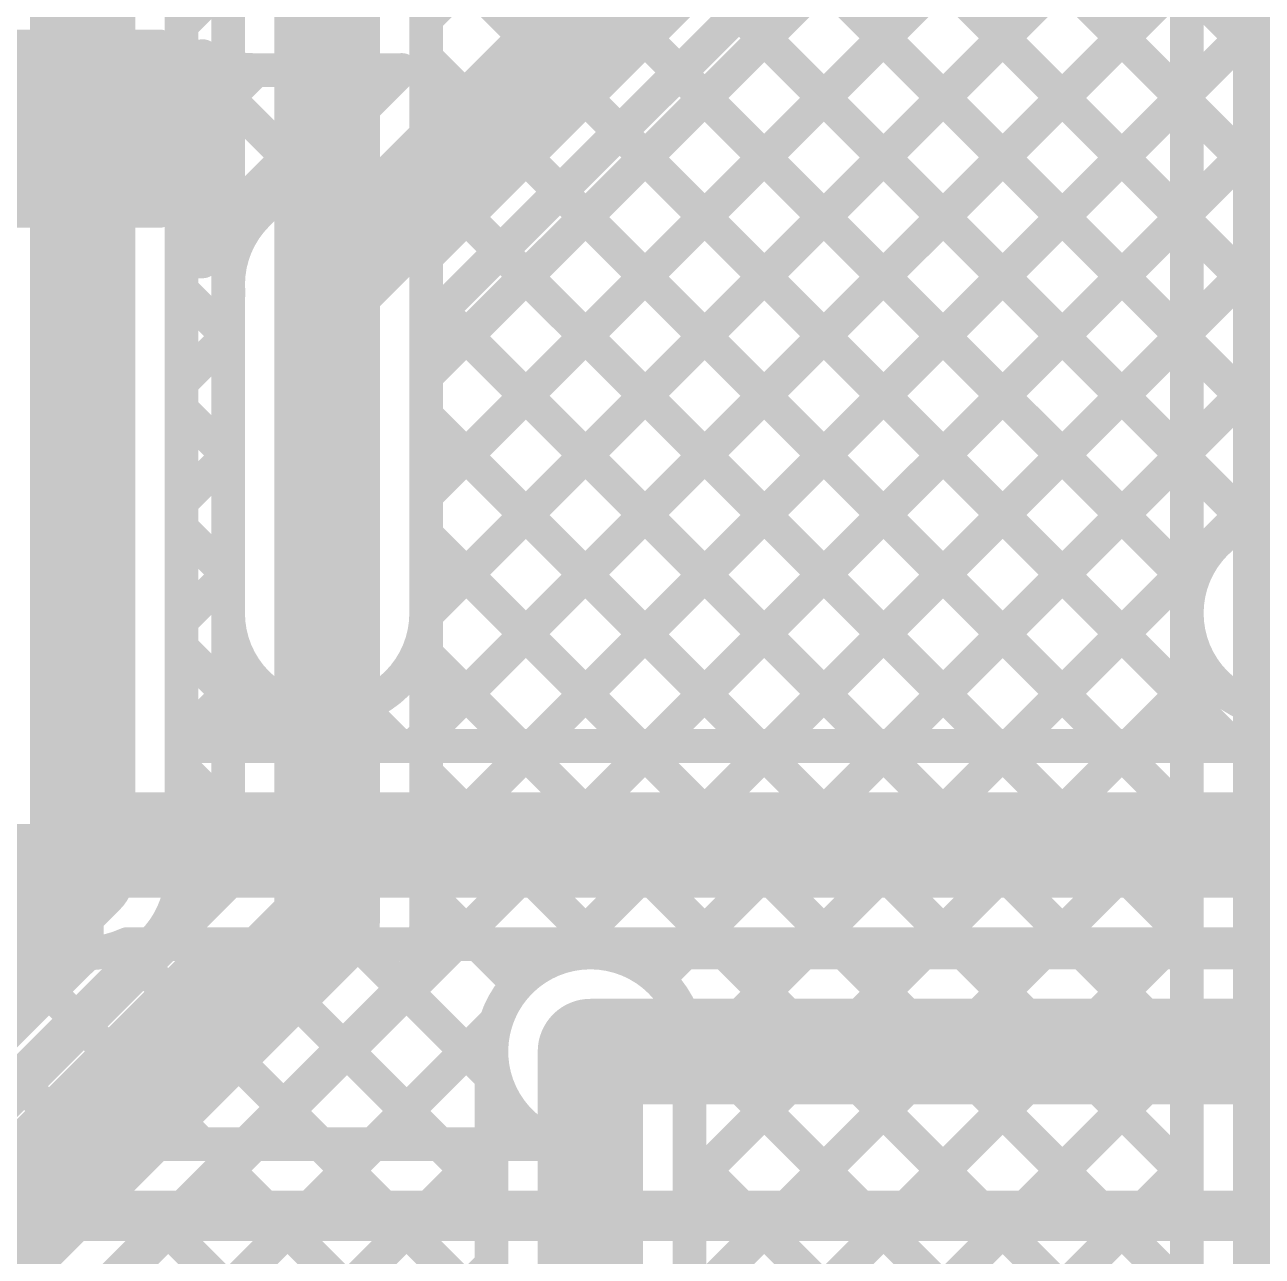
# Model space of a CAD drawing. Header units: millimetres. Extents: x 2.49 to 5.65, y 1.36 to 4.13.
# Drawn here: x 3.3318 to 3.6254, y 2.3414 to 2.6337 of the extents above; entities that cross this region are included whole.
import ezdxf

# ---------------------------------------------------------------- set-up
doc = ezdxf.new("R2010")
doc.units = ezdxf.units.MM
doc.header["$MEASUREMENT"] = 0
for name, color, linetype in [('BottomLayer', 5, 'Continuous'), ('MultiLayer', 9, 'Continuous'), ('TopLayer', 1, 'Continuous'), ('TopOverlay', 2, 'Continuous'), ('TopPaste', 8, 'Continuous'), ('TopSolder', 216, 'Continuous'), ('ViaHoleLayer', 16, 'Continuous')]:
    doc.layers.add(name, color=color, linetype=linetype)

# ---------------------------------------------------------------- blocks, each defined once
blk = doc.blocks.new('R__0603_23')
at = {"layer": 'TopLayer'}
for points in [[(-0.045, 0.0175), (-0.045, -0.0175), (-0.015, 0.0175), (-0.015, -0.0175)], [(0.015, 0.0175), (0.015, -0.0175), (0.045, 0.0175), (0.045, -0.0175)]]:
    blk.add_solid(points, dxfattribs=at)
at = {"layer": 'TopOverlay', "const_width": 0.005}
for points in [[(-0.049, -0.021), (-0.049, 0.021)], [(-0.049, 0.021), (0.049, 0.021)], [(0.049, -0.021), (0.049, 0.021)], [(-0.049, -0.021), (0.049, -0.021)]]:
    blk.add_lwpolyline(points, dxfattribs=at)
at = {"layer": 'TopOverlay', "const_width": 0.0025}
for points in [[(-0.05025, 0.021, 1), (-0.04775, 0.021, 1)], [(-0.05025, 0.021, 1), (-0.04775, 0.021, 1)], [(0.04775, 0.021, 1), (0.05025, 0.021, 1)], [(0.04775, 0.021, 1), (0.05025, 0.021, 1)], [(-0.05025, -0.021, 1), (-0.04775, -0.021, 1)], [(-0.05025, -0.021, 1), (-0.04775, -0.021, 1)], [(0.04775, -0.021, 1), (0.05025, -0.021, 1)], [(0.04775, -0.021, 1), (0.05025, -0.021, 1)]]:
    blk.add_lwpolyline(points, format="xyb", close=True, dxfattribs=at)
at = {"layer": 'TopPaste'}
for points in [[(-0.045, 0.0175), (-0.045, -0.0175), (-0.015, 0.0175), (-0.015, -0.0175)], [(0.015, 0.0175), (0.015, -0.0175), (0.045, 0.0175), (0.045, -0.0175)]]:
    blk.add_solid(points, dxfattribs=at)
at = {"layer": 'TopSolder'}
for points in [[(-0.049, 0.0215), (-0.049, -0.0215), (-0.011, 0.0215), (-0.011, -0.0215)], [(0.011, 0.0215), (0.011, -0.0215), (0.049, 0.0215), (0.049, -0.0215)]]:
    blk.add_solid(points, dxfattribs=at)

msp = doc.modelspace()

# ---------------------------------------------------------------- linework, layer by layer
at = {"layer": 'BottomLayer'}
for points, const_width in [([(3.631, 2.494), (3.631, 3.353)], 0.025), ([(3.6075, 2.494), (3.6075, 3.353)], 0.008), ([(3.40354, 2.494), (3.40354, 2.92146)], 0.025), ([(3.38004, 2.494), (3.38004, 2.92146)], 0.008), ([(3.42704, 2.494), (3.42704, 2.92146)], 0.008), ([(3.42704, 2.63508), (3.6075, 2.81554)], 0.008), ([(3.42704, 2.7955), (3.6075, 2.61504)], 0.008), ([(3.42704, 2.6068), (3.6075, 2.78726)], 0.008), ([(3.42704, 2.76721), (3.6075, 2.58676)], 0.008), ([(3.42704, 2.57852), (3.6075, 2.75897)], 0.008), ([(3.42704, 2.73893), (3.6075, 2.55847)], 0.008), ([(3.34551, 2.439), (3.34551, 2.722)], 0.025), ([(3.42704, 2.55023), (3.6075, 2.73069)], 0.008), ([(3.36901, 2.4625), (3.36901, 2.71132)], 0.008), ([(3.42704, 2.71065), (3.6075, 2.53019)], 0.008), ([(3.42704, 2.52195), (3.6075, 2.7024)], 0.008), ([(3.42704, 2.68236), (3.6075, 2.5019)], 0.008), ([(3.42704, 2.49366), (3.6075, 2.67412)], 0.008), ([(3.42704, 2.65408), (3.61862, 2.4625)], 0.008), ([(3.36901, 2.63362), (3.38004, 2.64465)], 0.008), ([(3.42417, 2.4625), (3.6075, 2.64583)], 0.008), ([(3.36901, 2.62726), (3.38004, 2.61622)], 0.008), ([(3.42704, 2.62579), (3.59034, 2.4625)], 0.008), ([(3.36901, 2.60534), (3.38004, 2.61637)], 0.008), ([(3.45245, 2.4625), (3.6075, 2.61755)], 0.008), ([(3.36901, 2.59897), (3.38004, 2.58794)], 0.008), ([(3.42704, 2.59751), (3.56205, 2.4625)], 0.008), ([(3.48073, 2.4625), (3.6075, 2.58927)], 0.008), ([(3.36901, 2.57705), (3.38004, 2.58808)], 0.008), ([(3.36901, 2.57069), (3.38004, 2.55966)], 0.008), ([(3.42704, 2.56922), (3.53377, 2.4625)], 0.008), ([(3.36901, 2.54877), (3.38004, 2.5598)], 0.008), ([(3.50902, 2.4625), (3.6075, 2.56098)], 0.008), ([(3.36901, 2.5424), (3.38004, 2.53137)], 0.008), ([(3.42704, 2.54094), (3.50548, 2.4625)], 0.008), ([(3.36901, 2.52048), (3.38004, 2.53152)], 0.008), ([(3.5373, 2.4625), (3.6075, 2.5327)], 0.008), ([(3.36901, 2.51412), (3.38004, 2.50309)], 0.008), ([(3.42704, 2.51266), (3.4772, 2.4625)], 0.008), ([(3.56559, 2.4625), (3.6075, 2.50441)], 0.008), ([(3.56559, 2.4625), (3.6075, 2.50441)], 0.008), ([(3.36901, 2.4922), (3.38004, 2.50323)], 0.008), ([(3.36901, 2.48584), (3.39235, 2.4625)], 0.008), ([(3.42558, 2.48583), (3.44891, 2.4625)], 0.008), ([(3.59387, 2.4625), (3.61181, 2.48044)], 0.008), ([(3.36901, 2.46391), (3.38485, 2.47975)], 0.008), ([(3.26737, 2.47434), (3.37371, 2.368)], 0.008), ([(3.41131, 2.47182), (3.42063, 2.4625)], 0.008), ([(3.39588, 2.4625), (3.40388, 2.4705)], 0.008), ([(3.62216, 2.4625), (3.63017, 2.47051)], 0.008), ([(3.36901, 2.4625), (3.67032, 2.4625)], 0.008), ([(3.25323, 2.46019), (3.34542, 2.368)], 0.008), ([(3.34551, 2.439), (3.681, 2.439)], 0.025), ([(3.3237, 2.439), (3.34551, 2.439)], 0.01), ([(3.34551, 2.41719), (3.34551, 2.439)], 0.01), ([(3.32967, 2.368), (3.37717, 2.4155)], 0.008), ([(3.35619, 2.4155), (3.67032, 2.4155)], 0.008), ([(3.35795, 2.368), (3.40545, 2.4155)], 0.008), ([(3.38278, 2.4155), (3.43028, 2.368)], 0.008), ([(3.38623, 2.368), (3.43373, 2.4155)], 0.008), ([(3.41106, 2.4155), (3.44357, 2.38299)], 0.008), ([(3.43935, 2.4155), (3.44882, 2.40603)], 0.008), ([(3.45893, 2.41241), (3.46202, 2.4155)], 0.008), ([(3.30138, 2.368), (3.34659, 2.41321)], 0.008), ([(3.355, 2.415), (3.40199, 2.368)], 0.008), ([(3.466, 2.4135), (3.67701, 2.4135)], 0.008), ([(3.466, 2.39), (3.742, 2.39)], 0.025), ([(3.41452, 2.368), (3.44359, 2.39707)], 0.008), ([(3.4428, 2.368), (3.44879, 2.37399)], 0.008), ([(3.26404, 2.368), (3.45774, 2.368)], 0.008), ([(3.257, 2.351), (4.423, 2.351)], 0.012)]:
    msp.add_lwpolyline(points, dxfattribs=dict(at, const_width=const_width))
for points, const_width in [([(3.36701, 2.63362, 1), (3.37101, 2.63362, 1)], 0.004), ([(3.42504, 2.63508, 1), (3.42904, 2.63508, 1)], 0.004), ([(3.36701, 2.62726, 1), (3.37101, 2.62726, 1)], 0.004), ([(3.42504, 2.62579, 1), (3.42904, 2.62579, 1)], 0.004), ([(3.37804, 2.61637, 1), (3.38204, 2.61637, 1)], 0.004), ([(3.37804, 2.61622, 1), (3.38204, 2.61622, 1)], 0.004), ([(3.6055, 2.61755, 1), (3.6095, 2.61755, 1)], 0.004), ([(3.6055, 2.61504, 1), (3.6095, 2.61504, 1)], 0.004), ([(3.42504, 2.6068, 1), (3.42904, 2.6068, 1)], 0.004), ([(3.36701, 2.60534, 1), (3.37101, 2.60534, 1)], 0.004), ([(3.36701, 2.59897, 1), (3.37101, 2.59897, 1)], 0.004), ([(3.42504, 2.59751, 1), (3.42904, 2.59751, 1)], 0.004), ([(3.6055, 2.58927, 1), (3.6095, 2.58927, 1)], 0.004), ([(3.37804, 2.58808, 1), (3.38204, 2.58808, 1)], 0.004), ([(3.37804, 2.58794, 1), (3.38204, 2.58794, 1)], 0.004), ([(3.6055, 2.58676, 1), (3.6095, 2.58676, 1)], 0.004), ([(3.36701, 2.57705, 1), (3.37101, 2.57705, 1)], 0.004), ([(3.42504, 2.57852, 1), (3.42904, 2.57852, 1)], 0.004), ([(3.36701, 2.57069, 1), (3.37101, 2.57069, 1)], 0.004), ([(3.42504, 2.56922, 1), (3.42904, 2.56922, 1)], 0.004), ([(3.37804, 2.5598, 1), (3.38204, 2.5598, 1)], 0.004), ([(3.37804, 2.55966, 1), (3.38204, 2.55966, 1)], 0.004), ([(3.6055, 2.56098, 1), (3.6095, 2.56098, 1)], 0.004), ([(3.6055, 2.55847, 1), (3.6095, 2.55847, 1)], 0.004), ([(3.36701, 2.54877, 1), (3.37101, 2.54877, 1)], 0.004), ([(3.42504, 2.55023, 1), (3.42904, 2.55023, 1)], 0.004), ([(3.36701, 2.5424, 1), (3.37101, 2.5424, 1)], 0.004), ([(3.42504, 2.54094, 1), (3.42904, 2.54094, 1)], 0.004), ([(3.37804, 2.53152, 1), (3.38204, 2.53152, 1)], 0.004), ([(3.37804, 2.53137, 1), (3.38204, 2.53137, 1)], 0.004), ([(3.6055, 2.5327, 1), (3.6095, 2.5327, 1)], 0.004), ([(3.6055, 2.53019, 1), (3.6095, 2.53019, 1)], 0.004), ([(3.42504, 2.52195, 1), (3.42904, 2.52195, 1)], 0.004), ([(3.36701, 2.52048, 1), (3.37101, 2.52048, 1)], 0.004), ([(3.36701, 2.51412, 1), (3.37101, 2.51412, 1)], 0.004), ([(3.42504, 2.51266, 1), (3.42904, 2.51266, 1)], 0.004), ([(3.6055, 2.50441, 1), (3.6095, 2.50441, 1)], 0.004), ([(3.6055, 2.50441, 1), (3.6095, 2.50441, 1)], 0.004), ([(3.37804, 2.50323, 1), (3.38204, 2.50323, 1)], 0.004), ([(3.37804, 2.50309, 1), (3.38204, 2.50309, 1)], 0.004), ([(3.39729, 2.494, 1), (3.40979, 2.494, 1)], 0.0125), ([(3.39764, 2.494, 1), (3.40945, 2.494, 1)], 0.01181), ([(3.6055, 2.5019, 1), (3.6095, 2.5019, 1)], 0.004), ([(3.62475, 2.494, 1), (3.63725, 2.494, 1)], 0.0125), ([(3.62509, 2.494, 1), (3.63691, 2.494, 1)], 0.01181), ([(3.36701, 2.4922, 1), (3.37101, 2.4922, 1)], 0.004), ([(3.37804, 2.494, 1), (3.38204, 2.494, 1)], 0.004), ([(3.37804, 2.494, 1), (3.38204, 2.494, 1)], 0.004), ([(3.42504, 2.494, 1), (3.42904, 2.494, 1)], 0.004), ([(3.42504, 2.494, 1), (3.42904, 2.494, 1)], 0.004), ([(3.42504, 2.49366, 1), (3.42904, 2.49366, 1)], 0.004), ([(3.6055, 2.494, 1), (3.6095, 2.494, 1)], 0.004), ([(3.6055, 2.494, 1), (3.6095, 2.494, 1)], 0.004), ([(3.36701, 2.48584, 1), (3.37101, 2.48584, 1)], 0.004), ([(3.42358, 2.48583, 1), (3.42758, 2.48583, 1)], 0.004), ([(3.60981, 2.48044, 1), (3.61381, 2.48044, 1)], 0.004), ([(3.38285, 2.47975, 1), (3.38685, 2.47975, 1)], 0.004), ([(3.40931, 2.47182, 1), (3.41331, 2.47182, 1)], 0.004), ([(3.40188, 2.4705, 1), (3.40588, 2.4705, 1)], 0.004), ([(3.36701, 2.46391, 1), (3.37101, 2.46391, 1)], 0.004), ([(3.36701, 2.4625, 1), (3.37101, 2.4625, 1)], 0.004), ([(3.36701, 2.4625, 1), (3.37101, 2.4625, 1)], 0.004), ([(3.39035, 2.4625, 1), (3.39435, 2.4625, 1)], 0.004), ([(3.39388, 2.4625, 1), (3.39788, 2.4625, 1)], 0.004), ([(3.41863, 2.4625, 1), (3.42263, 2.4625, 1)], 0.004), ([(3.42217, 2.4625, 1), (3.42617, 2.4625, 1)], 0.004), ([(3.44691, 2.4625, 1), (3.45091, 2.4625, 1)], 0.004), ([(3.45045, 2.4625, 1), (3.45445, 2.4625, 1)], 0.004), ([(3.4752, 2.4625, 1), (3.4792, 2.4625, 1)], 0.004), ([(3.47873, 2.4625, 1), (3.48273, 2.4625, 1)], 0.004), ([(3.50348, 2.4625, 1), (3.50748, 2.4625, 1)], 0.004), ([(3.50702, 2.4625, 1), (3.51102, 2.4625, 1)], 0.004), ([(3.53177, 2.4625, 1), (3.53577, 2.4625, 1)], 0.004), ([(3.5353, 2.4625, 1), (3.5393, 2.4625, 1)], 0.004), ([(3.56005, 2.4625, 1), (3.56405, 2.4625, 1)], 0.004), ([(3.56359, 2.4625, 1), (3.56759, 2.4625, 1)], 0.004), ([(3.56359, 2.4625, 1), (3.56759, 2.4625, 1)], 0.004), ([(3.58834, 2.4625, 1), (3.59234, 2.4625, 1)], 0.004), ([(3.59187, 2.4625, 1), (3.59587, 2.4625, 1)], 0.004), ([(3.61662, 2.4625, 1), (3.62062, 2.4625, 1)], 0.004), ([(3.62016, 2.4625, 1), (3.62416, 2.4625, 1)], 0.004), ([(3.33926, 2.439, 1), (3.35176, 2.439, 1)], 0.0125), ([(3.33926, 2.439, 1), (3.35176, 2.439, 1)], 0.0125), ([(3.3396, 2.439, 1), (3.35142, 2.439, 1)], 0.01181), ([(3.34301, 2.439, 1), (3.34801, 2.439, 1)], 0.005), ([(3.34301, 2.439, 1), (3.34801, 2.439, 1)], 0.005), ([(3.34301, 2.41719, 1), (3.34801, 2.41719, 1)], 0.005), ([(3.35419, 2.4155, 1), (3.35819, 2.4155, 1)], 0.004), ([(3.35419, 2.4155, 1), (3.35819, 2.4155, 1)], 0.004), ([(3.37517, 2.4155, 1), (3.37917, 2.4155, 1)], 0.004), ([(3.38078, 2.4155, 1), (3.38478, 2.4155, 1)], 0.004), ([(3.40345, 2.4155, 1), (3.40745, 2.4155, 1)], 0.004), ([(3.40906, 2.4155, 1), (3.41306, 2.4155, 1)], 0.004), ([(3.43173, 2.4155, 1), (3.43573, 2.4155, 1)], 0.004), ([(3.43735, 2.4155, 1), (3.44135, 2.4155, 1)], 0.004), ([(3.46002, 2.4155, 1), (3.46402, 2.4155, 1)], 0.004), ([(3.34459, 2.41321, 1), (3.34859, 2.41321, 1)], 0.004), ([(3.353, 2.415, 1), (3.357, 2.415, 1)], 0.004), ([(3.464, 2.4135, 1), (3.468, 2.4135, 1)], 0.004), ([(3.464, 2.4135, 1), (3.468, 2.4135, 1)], 0.004), ([(3.45693, 2.41241, 1), (3.46093, 2.41241, 1)], 0.004), ([(3.44682, 2.40603, 1), (3.45082, 2.40603, 1)], 0.004), ([(3.45975, 2.39, 1), (3.47225, 2.39, 1)], 0.0125), ([(3.44159, 2.39707, 1), (3.44559, 2.39707, 1)], 0.004), ([(3.46009, 2.39, 1), (3.47191, 2.39, 1)], 0.01181), ([(3.44157, 2.38299, 1), (3.44557, 2.38299, 1)], 0.004), ([(3.44679, 2.37399, 1), (3.45079, 2.37399, 1)], 0.004), ([(3.32767, 2.368, 1), (3.33167, 2.368, 1)], 0.004), ([(3.34342, 2.368, 1), (3.34742, 2.368, 1)], 0.004), ([(3.35595, 2.368, 1), (3.35995, 2.368, 1)], 0.004), ([(3.37171, 2.368, 1), (3.37571, 2.368, 1)], 0.004), ([(3.38423, 2.368, 1), (3.38823, 2.368, 1)], 0.004), ([(3.39999, 2.368, 1), (3.40399, 2.368, 1)], 0.004), ([(3.41252, 2.368, 1), (3.41652, 2.368, 1)], 0.004), ([(3.42828, 2.368, 1), (3.43228, 2.368, 1)], 0.004), ([(3.4408, 2.368, 1), (3.4448, 2.368, 1)], 0.004), ([(3.45574, 2.368, 1), (3.45974, 2.368, 1)], 0.004), ([(3.45574, 2.368, 1), (3.45974, 2.368, 1)], 0.004)]:
    msp.add_lwpolyline(points, format="xyb", close=True, dxfattribs=dict(at, const_width=const_width))
at = {"layer": 'BottomLayer', "const_width": 0.008}
for points in [[(3.42704, 2.494, -1), (3.38004, 2.494)], [(3.6545, 2.494, -1), (3.6075, 2.494)], [(3.35619, 2.4155, -0.692825), (3.32201, 2.44968)], [(3.45774, 2.368, -0.834782), (3.466, 2.4135)]]:
    msp.add_lwpolyline(points, format="xyb", dxfattribs=at)
at = {"layer": 'MultiLayer', "const_width": 0.01181}
for points in [[(3.39764, 2.494, 1), (3.40945, 2.494, 1)], [(3.62509, 2.494, 1), (3.63691, 2.494, 1)], [(3.3396, 2.439, 1), (3.35142, 2.439, 1)], [(3.46009, 2.39, 1), (3.47191, 2.39, 1)]]:
    msp.add_lwpolyline(points, format="xyb", close=True, dxfattribs=at)
at = {"layer": 'TopLayer'}
for points, const_width in [([(3.40354, 2.572), (3.71155, 2.88)], 0.025), ([(3.2895, 2.27127), (3.87473, 2.8565)], 0.008), ([(3.42704, 2.55023), (3.73331, 2.8565)], 0.008), ([(3.42704, 2.56226), (3.72128, 2.8565)], 0.008), ([(3.42704, 2.46538), (3.81817, 2.8565)], 0.008), ([(3.42704, 2.43709), (3.84645, 2.8565)], 0.008), ([(3.42704, 2.52195), (3.7616, 2.8565)], 0.008), ([(3.42704, 2.49366), (3.78988, 2.8565)], 0.008), ([(3.45893, 2.41241), (3.90302, 2.8565)], 0.008), ([(3.48201, 2.40721), (3.9313, 2.8565)], 0.008), ([(3.5578, 2.69302), (3.66333, 2.58749)], 0.008), ([(3.54366, 2.67888), (3.6575, 2.56504)], 0.008), ([(3.52952, 2.66474), (3.6575, 2.53676)], 0.008), ([(3.51538, 2.6506), (3.6575, 2.50847)], 0.008), ([(3.50123, 2.63645), (3.62199, 2.5157)], 0.008), ([(3.374, 2.5775), (3.374, 2.6262)], 0.008), ([(3.374, 2.58204), (3.41486, 2.6229)], 0.008), ([(3.374, 2.61033), (3.38658, 2.6229)], 0.008), ([(3.374, 2.62227), (3.39729, 2.59898)], 0.008), ([(3.386, 2.6229), (3.4204, 2.6229)], 0.008), ([(3.38693, 2.58861), (3.42123, 2.62292)], 0.008), ([(3.40165, 2.6229), (3.41143, 2.61312)], 0.008), ([(3.48709, 2.62231), (3.60853, 2.50088)], 0.008), ([(3.34551, 2.439), (3.34551, 2.609)], 0.025), ([(3.32, 2.609), (3.345, 2.609)], 0.01), ([(3.345, 2.609), (3.37, 2.609)], 0.01), ([(3.47295, 2.60817), (3.6075, 2.47362)], 0.008), ([(3.374, 2.59398), (3.38358, 2.5844)], 0.008), ([(3.45881, 2.59403), (3.6075, 2.44534)], 0.008), ([(3.36946, 2.5775), (3.374, 2.58204)], 0.008), ([(3.44467, 2.57989), (3.6075, 2.41705)], 0.008), ([(3.36901, 2.5775), (3.374, 2.5775)], 0.008), ([(3.36901, 2.44968), (3.36901, 2.5775)], 0.008), ([(3.40354, 2.494), (3.40354, 2.56754)], 0.025), ([(3.36901, 2.57069), (3.38004, 2.55966)], 0.008), ([(3.38004, 2.494), (3.38004, 2.56754)], 0.008), ([(3.43052, 2.56574), (3.6075, 2.38877)], 0.008), ([(3.42704, 2.494), (3.42704, 2.56226)], 0.008), ([(3.36901, 2.54877), (3.38004, 2.5598)], 0.008), ([(3.4895, 2.38641), (3.6575, 2.55441)], 0.008), ([(3.4895, 2.38641), (3.6575, 2.55441)], 0.008), ([(3.36901, 2.5424), (3.38004, 2.53137)], 0.008), ([(3.42704, 2.54094), (3.6075, 2.36048)], 0.008), ([(3.36901, 2.52048), (3.38004, 2.53152)], 0.008), ([(3.36901, 2.51412), (3.38004, 2.50309)], 0.008), ([(3.42704, 2.51266), (3.6075, 2.3322)], 0.008), ([(3.36901, 2.4922), (3.38004, 2.50323)], 0.008), ([(3.40354, 2.42046), (3.40354, 2.494)], 0.025), ([(3.631, 1.928), (3.631, 2.494)], 0.025), ([(3.38004, 2.43019), (3.38004, 2.494)], 0.008), ([(3.42704, 2.42046), (3.42704, 2.494)], 0.008), ([(3.6075, 1.928), (3.6075, 2.494)], 0.008), ([(3.36901, 2.48584), (3.38004, 2.4748)], 0.008), ([(3.42704, 2.48437), (3.6075, 2.30391)], 0.008), ([(3.36901, 2.46391), (3.38004, 2.47495)], 0.008), ([(3.4895, 2.35813), (3.6075, 2.47613)], 0.008), ([(3.36901, 2.45755), (3.38004, 2.44652)], 0.008), ([(3.42704, 2.45609), (3.46997, 2.41316)], 0.008), ([(3.4895, 2.32984), (3.6075, 2.44784)], 0.008), ([(3.34551, 2.43251), (3.34551, 2.439)], 0.025), ([(3.3713, 2.43792), (3.38004, 2.44666)], 0.008), ([(3.216, 2.303), (3.34551, 2.43251)], 0.025), ([(3.3237, 2.439), (3.34551, 2.439)], 0.01), ([(3.34551, 2.439), (3.36732, 2.439)], 0.01), ([(3.2494, 2.29955), (3.38004, 2.43019)], 0.008), ([(3.266, 2.28291), (3.40354, 2.42046)], 0.025), ([(3.3693, 2.42898), (3.37406, 2.42421)], 0.008), ([(3.42704, 2.4278), (3.44882, 2.40603)], 0.008), ([(3.4895, 2.30156), (3.6075, 2.41956)], 0.008), ([(3.2395, 2.29327), (3.36211, 2.41588)], 0.008), ([(3.2895, 2.27318), (3.42014, 2.40382)], 0.008), ([(3.42139, 2.40517), (3.4425, 2.38406)], 0.008), ([(3.466, 2.234), (3.466, 2.39)], 0.025), ([(3.2895, 2.24298), (3.44359, 2.39707)], 0.008), ([(3.48916, 2.39397), (3.6075, 2.27563)], 0.008), ([(3.4073, 2.39098), (3.4425, 2.35578)], 0.008), ([(3.4425, 2.234), (3.4425, 2.39)], 0.008), ([(3.4895, 2.27328), (3.6075, 2.39128)], 0.008), ([(3.4895, 2.234), (3.4895, 2.39)], 0.008), ([(3.39316, 2.37684), (3.4425, 2.32749)], 0.008), ([(3.2895, 2.2147), (3.4425, 2.3677)], 0.008), ([(3.37901, 2.36269), (3.4425, 2.29921)], 0.008), ([(3.4895, 2.36535), (3.6075, 2.24735)], 0.008), ([(3.4895, 2.24499), (3.6075, 2.36299)], 0.008), ([(3.36487, 2.34855), (3.4425, 2.27092)], 0.008), ([(3.30809, 2.205), (3.4425, 2.33941)], 0.008), ([(3.30809, 2.205), (3.4425, 2.33941)], 0.008)]:
    msp.add_lwpolyline(points, dxfattribs=dict(at, const_width=const_width))
for points, const_width in [([(3.49923, 2.63645, 1), (3.50323, 2.63645, 1)], 0.004), ([(3.372, 2.6262, 1), (3.376, 2.6262, 1)], 0.004), ([(3.372, 2.6262, 1), (3.376, 2.6262, 1)], 0.004), ([(3.372, 2.62227, 1), (3.376, 2.62227, 1)], 0.004), ([(3.384, 2.6229, 1), (3.388, 2.6229, 1)], 0.004), ([(3.384, 2.6229, 1), (3.388, 2.6229, 1)], 0.004), ([(3.38458, 2.6229, 1), (3.38858, 2.6229, 1)], 0.004), ([(3.39965, 2.6229, 1), (3.40365, 2.6229, 1)], 0.004), ([(3.41286, 2.6229, 1), (3.41686, 2.6229, 1)], 0.004), ([(3.4184, 2.6229, 1), (3.4224, 2.6229, 1)], 0.004), ([(3.41923, 2.62292, 1), (3.42323, 2.62292, 1)], 0.004), ([(3.48509, 2.62231, 1), (3.48909, 2.62231, 1)], 0.004), ([(3.33926, 2.609, 1), (3.35176, 2.609, 1)], 0.0125), ([(3.40943, 2.61312, 1), (3.41343, 2.61312, 1)], 0.004), ([(3.3425, 2.609, 1), (3.3475, 2.609, 1)], 0.005), ([(3.3425, 2.609, 1), (3.3475, 2.609, 1)], 0.005), ([(3.3675, 2.609, 1), (3.3725, 2.609, 1)], 0.005), ([(3.372, 2.61033, 1), (3.376, 2.61033, 1)], 0.004), ([(3.47095, 2.60817, 1), (3.47495, 2.60817, 1)], 0.004), ([(3.39529, 2.59898, 1), (3.39929, 2.59898, 1)], 0.004), ([(3.372, 2.59398, 1), (3.376, 2.59398, 1)], 0.004), ([(3.45681, 2.59403, 1), (3.46081, 2.59403, 1)], 0.004), ([(3.38493, 2.58861, 1), (3.38893, 2.58861, 1)], 0.004), ([(3.38493, 2.58861, 1), (3.38893, 2.58861, 1)], 0.004), ([(3.38158, 2.5844, 1), (3.38558, 2.5844, 1)], 0.004), ([(3.372, 2.58204, 1), (3.376, 2.58204, 1)], 0.004), ([(3.372, 2.58204, 1), (3.376, 2.58204, 1)], 0.004), ([(3.39729, 2.572, 1), (3.40979, 2.572, 1)], 0.0125), ([(3.44267, 2.57989, 1), (3.44667, 2.57989, 1)], 0.004), ([(3.36701, 2.5775, 1), (3.37101, 2.5775, 1)], 0.004), ([(3.36701, 2.5775, 1), (3.37101, 2.5775, 1)], 0.004), ([(3.36746, 2.5775, 1), (3.37146, 2.5775, 1)], 0.004), ([(3.372, 2.5775, 1), (3.376, 2.5775, 1)], 0.004), ([(3.372, 2.5775, 1), (3.376, 2.5775, 1)], 0.004), ([(3.39729, 2.56754, 1), (3.40979, 2.56754, 1)], 0.0125), ([(3.36701, 2.57069, 1), (3.37101, 2.57069, 1)], 0.004), ([(3.37815, 2.56977, 1), (3.38215, 2.56977, 1)], 0.004), ([(3.37804, 2.56754, 1), (3.38204, 2.56754, 1)], 0.004), ([(3.42852, 2.56574, 1), (3.43252, 2.56574, 1)], 0.004), ([(3.42504, 2.56226, 1), (3.42904, 2.56226, 1)], 0.004), ([(3.42504, 2.56226, 1), (3.42904, 2.56226, 1)], 0.004), ([(3.37804, 2.5598, 1), (3.38204, 2.5598, 1)], 0.004), ([(3.37804, 2.55966, 1), (3.38204, 2.55966, 1)], 0.004), ([(3.36701, 2.54877, 1), (3.37101, 2.54877, 1)], 0.004), ([(3.42504, 2.55023, 1), (3.42904, 2.55023, 1)], 0.004), ([(3.36701, 2.5424, 1), (3.37101, 2.5424, 1)], 0.004), ([(3.42504, 2.54094, 1), (3.42904, 2.54094, 1)], 0.004), ([(3.37804, 2.53152, 1), (3.38204, 2.53152, 1)], 0.004), ([(3.37804, 2.53137, 1), (3.38204, 2.53137, 1)], 0.004), ([(3.42504, 2.52195, 1), (3.42904, 2.52195, 1)], 0.004), ([(3.36701, 2.52048, 1), (3.37101, 2.52048, 1)], 0.004), ([(3.61999, 2.5157, 1), (3.62399, 2.5157, 1)], 0.004), ([(3.36701, 2.51412, 1), (3.37101, 2.51412, 1)], 0.004), ([(3.42504, 2.51266, 1), (3.42904, 2.51266, 1)], 0.004), ([(3.37804, 2.50323, 1), (3.38204, 2.50323, 1)], 0.004), ([(3.37804, 2.50309, 1), (3.38204, 2.50309, 1)], 0.004), ([(3.39729, 2.494, 1), (3.40979, 2.494, 1)], 0.0125), ([(3.39729, 2.494, 1), (3.40979, 2.494, 1)], 0.0125), ([(3.39764, 2.494, 1), (3.40945, 2.494, 1)], 0.01181), ([(3.60653, 2.50088, 1), (3.61053, 2.50088, 1)], 0.004), ([(3.62475, 2.494, 1), (3.63725, 2.494, 1)], 0.0125), ([(3.62509, 2.494, 1), (3.63691, 2.494, 1)], 0.01181), ([(3.36701, 2.4922, 1), (3.37101, 2.4922, 1)], 0.004), ([(3.37804, 2.494, 1), (3.38204, 2.494, 1)], 0.004), ([(3.37804, 2.494, 1), (3.38204, 2.494, 1)], 0.004), ([(3.42504, 2.494, 1), (3.42904, 2.494, 1)], 0.004), ([(3.42504, 2.494, 1), (3.42904, 2.494, 1)], 0.004), ([(3.42504, 2.49366, 1), (3.42904, 2.49366, 1)], 0.004), ([(3.6055, 2.494, 1), (3.6095, 2.494, 1)], 0.004), ([(3.6055, 2.494, 1), (3.6095, 2.494, 1)], 0.004), ([(3.36701, 2.48584, 1), (3.37101, 2.48584, 1)], 0.004), ([(3.42504, 2.48437, 1), (3.42904, 2.48437, 1)], 0.004), ([(3.37804, 2.47495, 1), (3.38204, 2.47495, 1)], 0.004), ([(3.37804, 2.4748, 1), (3.38204, 2.4748, 1)], 0.004), ([(3.6055, 2.47613, 1), (3.6095, 2.47613, 1)], 0.004), ([(3.6055, 2.47362, 1), (3.6095, 2.47362, 1)], 0.004), ([(3.42504, 2.46538, 1), (3.42904, 2.46538, 1)], 0.004), ([(3.36701, 2.46391, 1), (3.37101, 2.46391, 1)], 0.004), ([(3.36701, 2.45755, 1), (3.37101, 2.45755, 1)], 0.004), ([(3.42504, 2.45609, 1), (3.42904, 2.45609, 1)], 0.004), ([(3.36701, 2.44968, 1), (3.37101, 2.44968, 1)], 0.004), ([(3.36701, 2.44968, 1), (3.37101, 2.44968, 1)], 0.004), ([(3.6055, 2.44784, 1), (3.6095, 2.44784, 1)], 0.004), ([(3.33926, 2.439, 1), (3.35176, 2.439, 1)], 0.0125), ([(3.33926, 2.439, 1), (3.35176, 2.439, 1)], 0.0125), ([(3.3396, 2.439, 1), (3.35142, 2.439, 1)], 0.01181), ([(3.37804, 2.44666, 1), (3.38204, 2.44666, 1)], 0.004), ([(3.37804, 2.44652, 1), (3.38204, 2.44652, 1)], 0.004), ([(3.6055, 2.44534, 1), (3.6095, 2.44534, 1)], 0.004), ([(3.33926, 2.43251, 1), (3.35176, 2.43251, 1)], 0.0125), ([(3.33926, 2.43251, 1), (3.35176, 2.43251, 1)], 0.0125), ([(3.34301, 2.439, 1), (3.34801, 2.439, 1)], 0.005), ([(3.34301, 2.439, 1), (3.34801, 2.439, 1)], 0.005), ([(3.36482, 2.439, 1), (3.36982, 2.439, 1)], 0.005), ([(3.36932, 2.439, 1), (3.37332, 2.439, 1)], 0.004), ([(3.36932, 2.439, 1), (3.37332, 2.439, 1)], 0.004), ([(3.3693, 2.43792, 1), (3.3733, 2.43792, 1)], 0.004), ([(3.42504, 2.43709, 1), (3.42904, 2.43709, 1)], 0.004), ([(3.37804, 2.43019, 1), (3.38204, 2.43019, 1)], 0.004), ([(3.37804, 2.43019, 1), (3.38204, 2.43019, 1)], 0.004), ([(3.3673, 2.42898, 1), (3.3713, 2.42898, 1)], 0.004), ([(3.39729, 2.42046, 1), (3.40979, 2.42046, 1)], 0.0125), ([(3.39729, 2.42046, 1), (3.40979, 2.42046, 1)], 0.0125), ([(3.42504, 2.4278, 1), (3.42904, 2.4278, 1)], 0.004), ([(3.36635, 2.42698, 1), (3.37035, 2.42698, 1)], 0.004), ([(3.36635, 2.42698, 1), (3.37035, 2.42698, 1)], 0.004), ([(3.36635, 2.42698, 1), (3.37035, 2.42698, 1)], 0.004), ([(3.37207, 2.42421, 1), (3.37607, 2.42421, 1)], 0.004), ([(3.42504, 2.42046, 1), (3.42904, 2.42046, 1)], 0.004), ([(3.42504, 2.42046, 1), (3.42904, 2.42046, 1)], 0.004), ([(3.42504, 2.42046, 1), (3.42904, 2.42046, 1)], 0.004), ([(3.6055, 2.41956, 1), (3.6095, 2.41956, 1)], 0.004), ([(3.36011, 2.41588, 1), (3.36411, 2.41588, 1)], 0.004), ([(3.36011, 2.41588, 1), (3.36411, 2.41588, 1)], 0.004), ([(3.36013, 2.41589, 1), (3.36413, 2.41589, 1)], 0.004), ([(3.6055, 2.41705, 1), (3.6095, 2.41705, 1)], 0.004), ([(3.46797, 2.41316, 1), (3.47197, 2.41316, 1)], 0.004), ([(3.45693, 2.41241, 1), (3.46093, 2.41241, 1)], 0.004), ([(3.48001, 2.40721, 1), (3.48401, 2.40721, 1)], 0.004), ([(3.41814, 2.40382, 1), (3.42214, 2.40382, 1)], 0.004), ([(3.41814, 2.40382, 1), (3.42214, 2.40382, 1)], 0.004), ([(3.41816, 2.40384, 1), (3.42216, 2.40384, 1)], 0.004), ([(3.41939, 2.40517, 1), (3.42339, 2.40517, 1)], 0.004), ([(3.44682, 2.40603, 1), (3.45082, 2.40603, 1)], 0.004), ([(3.45975, 2.39, 1), (3.47225, 2.39, 1)], 0.0125), ([(3.44159, 2.39707, 1), (3.44559, 2.39707, 1)], 0.004), ([(3.46009, 2.39, 1), (3.47191, 2.39, 1)], 0.01181), ([(3.48716, 2.39397, 1), (3.49116, 2.39397, 1)], 0.004), ([(3.4053, 2.39098, 1), (3.4093, 2.39098, 1)], 0.004), ([(3.4405, 2.39, 1), (3.4445, 2.39, 1)], 0.004), ([(3.4405, 2.39, 1), (3.4445, 2.39, 1)], 0.004), ([(3.4875, 2.39, 1), (3.4915, 2.39, 1)], 0.004), ([(3.4875, 2.39, 1), (3.4915, 2.39, 1)], 0.004), ([(3.6055, 2.39128, 1), (3.6095, 2.39128, 1)], 0.004), ([(3.4875, 2.38641, 1), (3.4915, 2.38641, 1)], 0.004), ([(3.4875, 2.38641, 1), (3.4915, 2.38641, 1)], 0.004), ([(3.6055, 2.38877, 1), (3.6095, 2.38877, 1)], 0.004), ([(3.4405, 2.38406, 1), (3.4445, 2.38406, 1)], 0.004), ([(3.39116, 2.37684, 1), (3.39516, 2.37684, 1)], 0.004), ([(3.4405, 2.3677, 1), (3.4445, 2.3677, 1)], 0.004), ([(3.37701, 2.36269, 1), (3.38101, 2.36269, 1)], 0.004), ([(3.4875, 2.36535, 1), (3.4915, 2.36535, 1)], 0.004), ([(3.6055, 2.36299, 1), (3.6095, 2.36299, 1)], 0.004), ([(3.6055, 2.36048, 1), (3.6095, 2.36048, 1)], 0.004), ([(3.4875, 2.35813, 1), (3.4915, 2.35813, 1)], 0.004), ([(3.4405, 2.35578, 1), (3.4445, 2.35578, 1)], 0.004), ([(3.36287, 2.34855, 1), (3.36687, 2.34855, 1)], 0.004), ([(3.4405, 2.33941, 1), (3.4445, 2.33941, 1)], 0.004), ([(3.4405, 2.33941, 1), (3.4445, 2.33941, 1)], 0.004)]:
    msp.add_lwpolyline(points, format="xyb", close=True, dxfattribs=dict(at, const_width=const_width))
at = {"layer": 'TopLayer', "const_width": 0.008}
for points in [[(3.386, 2.6229, -0.134789), (3.374, 2.6262)], [(3.38015, 2.56977, -0.223697), (3.38693, 2.58861)], [(3.6075, 2.494, -1), (3.6545, 2.494)], [(3.36901, 2.44968, -0.107003), (3.37132, 2.439)], [(3.37132, 2.439, -0.12175), (3.36835, 2.42698)], [(3.36835, 2.42698, -0.138046), (3.36211, 2.41588)], [(3.36835, 2.42698, -0.137776), (3.36213, 2.41589)], [(3.42704, 2.42046, -0.199188), (3.42014, 2.40382)], [(3.42704, 2.42046, -0.198912), (3.42016, 2.40384)], [(3.4425, 2.39, -1), (3.4895, 2.39)]]:
    msp.add_lwpolyline(points, format="xyb", dxfattribs=at)
at = {"layer": 'ViaHoleLayer', "const_width": 0.00591}
for points in [[(3.40059, 2.494, 1), (3.4065, 2.494, 1)], [(3.62805, 2.494, 1), (3.63395, 2.494, 1)], [(3.34256, 2.439, 1), (3.34846, 2.439, 1)], [(3.46305, 2.39, 1), (3.46895, 2.39, 1)]]:
    msp.add_lwpolyline(points, format="xyb", close=True, dxfattribs=at)

# ---------------------------------------------------------------- block references
at = {"rotation": 360}
msp.add_blockref('R__0603_23', (3.315, 2.609), dxfattribs=at)

doc.saveas('drawing.dxf')
